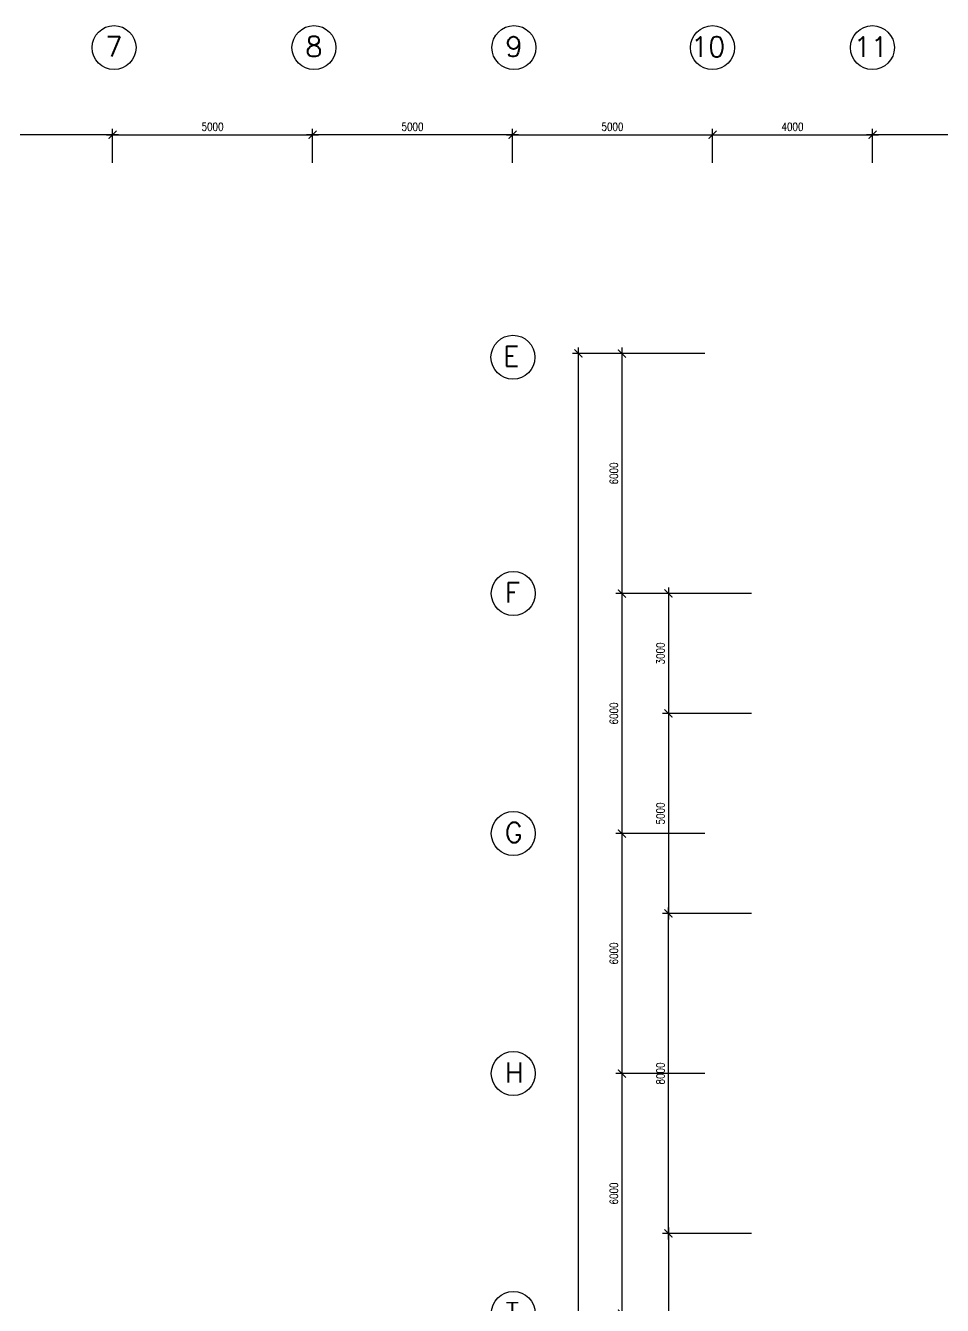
# Model space of a CAD drawing. Extents: x 2687779 to 2997471, y -863049 to -631414.
# Drawn here: x 2913829 to 2936754, y -808222 to -776228 of the extents above; entities that cross this region are included whole.
import ezdxf

# ---------------------------------------------------------------- set-up
doc = ezdxf.new("R2010")
doc.units = 0
doc.header["$LTSCALE"] = 10
doc.header["$MEASUREMENT"] = 0
doc.header["$PDMODE"] = 34
doc.layers.get('0').update_dxf_attribs({"linetype": 'CONTINUOUS'})
doc.layers.get('DEFPOINTS').update_dxf_attribs({"linetype": 'CONTINUOUS'})
doc.layers.add('DIM', color=7, linetype='CONTINUOUS')
doc.layers.add('GRID-T', color=7, linetype='CONTINUOUS')
doc.styles.add('ROMANS', font='romans.shx', dxfattribs={"width": 0.8, "height": 100})
doc.styles.get("Standard").update_dxf_attribs({"font": 'ROMANS.SHX'})
doc.dimstyles.new('STANDARD$0', dxfattribs={"dimscale": 0, "dimtxt": 8, "dimasz": 6, "dimexe": 1, "dimexo": 1, "dimgap": 3, "dimtad": 1, "dimdec": 0, "dimlfac": -1, "dimrnd": 1, "dimzin": 0, "dimdsep": 46, "dimtxsty": 'Standard', "dimcen": 0, "dimclrd": 5, "dimclre": 250, "dimadec": 0, "dimazin": 0, "dimtfac": 1, "dimtdec": 4, "dimtofl": 0, "dimtmove": 0, "dimatfit": 3, "dimfxl": 1, "dimtolj": 1, "dimtzin": 0, "dimarcsym": 0})

# ---------------------------------------------------------------- blocks, each defined once
blk = doc.blocks.new('_ARCHTICK')
at = {"color": 0, "linetype": 'ByBlock', "const_width": 0.15}
blk.add_lwpolyline([(-0.5, -0.5), (0.5, 0.5)], dxfattribs=at)
blk = doc.blocks.new('*D80')
at = {"layer": 'DEFPOINTS', "color": 0, "transparency": 16777216}
for p in [(2930964, -784424), (2928740, -790424), (2930964, -790424)]:
    blk.add_point(p, dxfattribs=at)
at = {"layer": 'DIM', "color": 7, "lineweight": -2, "transparency": 16777216}
for p, q in [((2930814, -784424), (2928590, -784424)), ((2928740, -784274), (2928740, -790574)), ((2930814, -790424), (2928590, -790424))]:
    blk.add_line(p, q, dxfattribs=at)
at = {"layer": 'DIM', "color": 7, "lineweight": -2, "transparency": 16777216, "xscale": 200, "yscale": 200, "zscale": 200}
for p, rotation in [((2928740, -784424), 90), ((2928740, -790424), 270)]:
    blk.add_blockref('_ARCHTICK', p, dxfattribs=dict(at, rotation=rotation))
at = {"layer": 'DIM', "color": 7, "transparency": 16777216, "insert": (2928540, -787424), "char_height": 200, "attachment_point": 5, "rotation": 90, "style": 'ROMANS'}
blk.add_mtext('\\A1;6000', dxfattribs=at)
blk = doc.blocks.new('*D81')
at = {"layer": 'DEFPOINTS', "color": 0, "transparency": 16777216}
for p in [(2930964, -790424), (2928740, -796424), (2930964, -796424)]:
    blk.add_point(p, dxfattribs=at)
at = {"layer": 'DIM', "color": 7, "lineweight": -2, "transparency": 16777216}
for p, q in [((2930814, -790424), (2928590, -790424)), ((2928740, -790274), (2928740, -796574)), ((2930814, -796424), (2928590, -796424))]:
    blk.add_line(p, q, dxfattribs=at)
at = {"layer": 'DIM', "color": 7, "lineweight": -2, "transparency": 16777216, "xscale": 200, "yscale": 200, "zscale": 200}
for p, rotation in [((2928740, -790424), 90), ((2928740, -796424), 270)]:
    blk.add_blockref('_ARCHTICK', p, dxfattribs=dict(at, rotation=rotation))
at = {"layer": 'DIM', "color": 7, "transparency": 16777216, "insert": (2928540, -793424), "char_height": 200, "attachment_point": 5, "rotation": 90, "style": 'ROMANS'}
blk.add_mtext('\\A1;6000', dxfattribs=at)
blk = doc.blocks.new('*D82')
at = {"layer": 'DEFPOINTS', "color": 0, "transparency": 16777216}
for p in [(2930964, -796424), (2928740, -802424), (2930964, -802424)]:
    blk.add_point(p, dxfattribs=at)
at = {"layer": 'DIM', "color": 7, "lineweight": -2, "transparency": 16777216}
for p, q in [((2928740, -796274), (2928740, -802574)), ((2930814, -796424), (2928590, -796424)), ((2930814, -802424), (2928590, -802424))]:
    blk.add_line(p, q, dxfattribs=at)
at = {"layer": 'DIM', "color": 7, "lineweight": -2, "transparency": 16777216, "xscale": 200, "yscale": 200, "zscale": 200}
for p, rotation in [((2928740, -796424), 90), ((2928740, -802424), 270)]:
    blk.add_blockref('_ARCHTICK', p, dxfattribs=dict(at, rotation=rotation))
at = {"layer": 'DIM', "color": 7, "transparency": 16777216, "insert": (2928540, -799424), "char_height": 200, "attachment_point": 5, "rotation": 90, "style": 'ROMANS'}
blk.add_mtext('\\A1;6000', dxfattribs=at)
blk = doc.blocks.new('*D83')
at = {"layer": 'DEFPOINTS', "color": 0, "transparency": 16777216}
for p in [(2930964, -802424), (2928740, -808424), (2930964, -808424)]:
    blk.add_point(p, dxfattribs=at)
at = {"layer": 'DIM', "color": 7, "lineweight": -2, "transparency": 16777216}
for p, q in [((2928740, -802274), (2928740, -808574)), ((2930814, -802424), (2928590, -802424)), ((2930814, -808424), (2928590, -808424))]:
    blk.add_line(p, q, dxfattribs=at)
at = {"layer": 'DIM', "color": 7, "lineweight": -2, "transparency": 16777216, "xscale": 200, "yscale": 200, "zscale": 200}
for p, rotation in [((2928740, -802424), 90), ((2928740, -808424), 270)]:
    blk.add_blockref('_ARCHTICK', p, dxfattribs=dict(at, rotation=rotation))
at = {"layer": 'DIM', "color": 7, "transparency": 16777216, "insert": (2928540, -805424), "char_height": 200, "attachment_point": 5, "rotation": 90, "style": 'ROMANS'}
blk.add_mtext('\\A1;6000', dxfattribs=at)
blk = doc.blocks.new('*D89')
at = {"layer": 'DEFPOINTS', "color": 0, "transparency": 16777216}
for p in [(2927655, -784424), (2930719, -784424), (2930719, -838424)]:
    blk.add_point(p, dxfattribs=at)
at = {"layer": 'DIM', "color": 7, "lineweight": -2, "transparency": 16777216}
for p, q in [((2930569, -784424), (2927505, -784424)), ((2927655, -838574), (2927655, -784274)), ((2930569, -838424), (2927505, -838424))]:
    blk.add_line(p, q, dxfattribs=at)
at = {"layer": 'DIM', "color": 7, "lineweight": -2, "transparency": 16777216, "xscale": 200, "yscale": 200, "zscale": 200}
for p, rotation in [((2927655, -784424), 90), ((2927655, -838424), 270)]:
    blk.add_blockref('_ARCHTICK', p, dxfattribs=dict(at, rotation=rotation))
at = {"layer": 'DIM', "color": 7, "transparency": 16777216, "insert": (2927455, -811424), "char_height": 200, "attachment_point": 5, "rotation": 90, "style": 'ROMANS'}
blk.add_mtext('\\A1;54000', dxfattribs=at)
blk = doc.blocks.new('*D133')
at = {"layer": 'DEFPOINTS', "color": 0, "transparency": 16777216}
for p in [(2931004, -778957), (2926004, -779808), (2931004, -779808)]:
    blk.add_point(p, dxfattribs=at)
at = {"layer": 'DIM', "color": 7, "lineweight": -2, "transparency": 16777216}
for p, q in [((2925854, -778957), (2931154, -778957)), ((2926004, -779658), (2926004, -778807)), ((2931004, -779658), (2931004, -778807))]:
    blk.add_line(p, q, dxfattribs=at)
at = {"layer": 'DIM', "color": 7, "lineweight": -2, "transparency": 16777216, "xscale": 200, "yscale": 200, "zscale": 200, "rotation": 180}
blk.add_blockref('_ARCHTICK', (2926004, -778957), dxfattribs=at)
at = {"layer": 'DIM', "color": 7, "lineweight": -2, "transparency": 16777216, "xscale": 200, "yscale": 200, "zscale": 200}
blk.add_blockref('_ARCHTICK', (2931004, -778957), dxfattribs=at)
at = {"layer": 'DIM', "color": 7, "transparency": 16777216, "insert": (2928504, -778757), "char_height": 200, "attachment_point": 5, "style": 'ROMANS'}
blk.add_mtext('\\A1;5000', dxfattribs=at)
blk = doc.blocks.new('*D134')
at = {"layer": 'DEFPOINTS', "color": 0, "transparency": 16777216}
for p in [(2921004, -778957), (2921004, -779808), (2926004, -779808)]:
    blk.add_point(p, dxfattribs=at)
at = {"layer": 'DIM', "color": 7, "lineweight": -2, "transparency": 16777216}
for p, q in [((2926154, -778957), (2920854, -778957)), ((2921004, -779658), (2921004, -778807)), ((2926004, -779658), (2926004, -778807))]:
    blk.add_line(p, q, dxfattribs=at)
at = {"layer": 'DIM', "color": 7, "lineweight": -2, "transparency": 16777216, "xscale": 200, "yscale": 200, "zscale": 200}
for p, rotation in [((2921004, -778957), 179.9999999882526), ((2926004, -778957), 359.9999999882526)]:
    blk.add_blockref('_ARCHTICK', p, dxfattribs=dict(at, rotation=rotation))
at = {"layer": 'DIM', "color": 7, "transparency": 16777216, "insert": (2923504, -778757), "char_height": 200, "attachment_point": 5, "rotation": 360, "style": 'ROMANS'}
blk.add_mtext('\\A1;5000', dxfattribs=at)
blk = doc.blocks.new('*D135')
at = {"layer": 'DEFPOINTS', "color": 0, "transparency": 16777216}
for p in [(2921004, -778957), (2916004, -779808), (2921004, -779808)]:
    blk.add_point(p, dxfattribs=at)
at = {"layer": 'DIM', "color": 7, "lineweight": -2, "transparency": 16777216}
for p, q in [((2915854, -778957), (2921154, -778957)), ((2916004, -779658), (2916004, -778807)), ((2921004, -779658), (2921004, -778807))]:
    blk.add_line(p, q, dxfattribs=at)
at = {"layer": 'DIM', "color": 7, "lineweight": -2, "transparency": 16777216, "xscale": 200, "yscale": 200, "zscale": 200, "rotation": 180}
blk.add_blockref('_ARCHTICK', (2916004, -778957), dxfattribs=at)
at = {"layer": 'DIM', "color": 7, "lineweight": -2, "transparency": 16777216, "xscale": 200, "yscale": 200, "zscale": 200}
blk.add_blockref('_ARCHTICK', (2921004, -778957), dxfattribs=at)
at = {"layer": 'DIM', "color": 7, "transparency": 16777216, "insert": (2918504, -778757), "char_height": 200, "attachment_point": 5, "style": 'ROMANS'}
blk.add_mtext('\\A1;5000', dxfattribs=at)
blk = doc.blocks.new('*D136')
at = {"layer": 'DEFPOINTS', "color": 0, "transparency": 16777216}
for p in [(2910504, -778957), (2910504, -779808), (2916004, -779808)]:
    blk.add_point(p, dxfattribs=at)
at = {"layer": 'DIM', "color": 7, "lineweight": -2, "transparency": 16777216}
for p, q in [((2916154, -778957), (2910354, -778957)), ((2910504, -779658), (2910504, -778807)), ((2916004, -779658), (2916004, -778807))]:
    blk.add_line(p, q, dxfattribs=at)
at = {"layer": 'DIM', "color": 7, "lineweight": -2, "transparency": 16777216, "xscale": 200, "yscale": 200, "zscale": 200}
for p, rotation in [((2910504, -778957), 179.9999999882509), ((2916004, -778957), 359.9999999882509)]:
    blk.add_blockref('_ARCHTICK', p, dxfattribs=dict(at, rotation=rotation))
at = {"layer": 'DIM', "color": 7, "transparency": 16777216, "insert": (2913254, -778757), "char_height": 200, "attachment_point": 5, "rotation": 360, "style": 'ROMANS'}
blk.add_mtext('\\A1;5500', dxfattribs=at)
blk = doc.blocks.new('*D138')
at = {"layer": 'DEFPOINTS', "color": 0, "transparency": 16777216}
for p in [(2935005, -778957), (2931005, -779808), (2935005, -779808)]:
    blk.add_point(p, dxfattribs=at)
at = {"layer": 'DIM', "color": 7, "lineweight": -2, "transparency": 16777216}
for p, q in [((2930855, -778957), (2935155, -778957)), ((2931005, -779658), (2931005, -778807)), ((2935005, -779658), (2935005, -778807))]:
    blk.add_line(p, q, dxfattribs=at)
at = {"layer": 'DIM', "color": 7, "lineweight": -2, "transparency": 16777216, "xscale": 200, "yscale": 200, "zscale": 200, "rotation": 180}
blk.add_blockref('_ARCHTICK', (2931005, -778957), dxfattribs=at)
at = {"layer": 'DIM', "color": 7, "lineweight": -2, "transparency": 16777216, "xscale": 200, "yscale": 200, "zscale": 200}
blk.add_blockref('_ARCHTICK', (2935005, -778957), dxfattribs=at)
at = {"layer": 'DIM', "color": 7, "transparency": 16777216, "insert": (2933005, -778757), "char_height": 200, "attachment_point": 5, "style": 'ROMANS'}
blk.add_mtext('\\A1;4000', dxfattribs=at)
blk = doc.blocks.new('*D139')
at = {"layer": 'DEFPOINTS', "color": 0, "transparency": 16777216}
for p in [(2935005, -778957), (2935005, -779808), (2940004, -779808)]:
    blk.add_point(p, dxfattribs=at)
at = {"layer": 'DIM', "color": 7, "lineweight": -2, "transparency": 16777216}
for p, q in [((2940154, -778957), (2934855, -778957)), ((2935005, -779658), (2935005, -778807)), ((2940004, -779658), (2940004, -778807))]:
    blk.add_line(p, q, dxfattribs=at)
at = {"layer": 'DIM', "color": 7, "lineweight": -2, "transparency": 16777216, "xscale": 200, "yscale": 200, "zscale": 200}
for p, rotation in [((2935005, -778957), 179.9999999882522), ((2940004, -778957), 359.9999999882522)]:
    blk.add_blockref('_ARCHTICK', p, dxfattribs=dict(at, rotation=rotation))
at = {"layer": 'DIM', "color": 7, "transparency": 16777216, "insert": (2937505, -778757), "char_height": 200, "attachment_point": 5, "rotation": 360, "style": 'ROMANS'}
blk.add_mtext('\\A1;5000', dxfattribs=at)
blk = doc.blocks.new('*D141')
at = {"layer": 'DEFPOINTS', "color": 0, "transparency": 16777216}
for p in [(2932127, -790424), (2929903, -793424), (2932127, -793424)]:
    blk.add_point(p, dxfattribs=at)
at = {"layer": 'DIM', "color": 7, "lineweight": -2, "transparency": 16777216}
for p, q in [((2931977, -790424), (2929753, -790424)), ((2929903, -790274), (2929903, -793574)), ((2931977, -793424), (2929753, -793424))]:
    blk.add_line(p, q, dxfattribs=at)
at = {"layer": 'DIM', "color": 7, "lineweight": -2, "transparency": 16777216, "xscale": 200, "yscale": 200, "zscale": 200}
for p, rotation in [((2929903, -790424), 90), ((2929903, -793424), 270)]:
    blk.add_blockref('_ARCHTICK', p, dxfattribs=dict(at, rotation=rotation))
at = {"layer": 'DIM', "color": 7, "transparency": 16777216, "insert": (2929703, -791924), "char_height": 200, "attachment_point": 5, "rotation": 90, "style": 'ROMANS'}
blk.add_mtext('\\A1;3000', dxfattribs=at)
blk = doc.blocks.new('*D142')
at = {"layer": 'DEFPOINTS', "color": 0, "transparency": 16777216}
for p in [(2932127, -793424), (2929903, -798424), (2932127, -798424)]:
    blk.add_point(p, dxfattribs=at)
at = {"layer": 'DIM', "color": 7, "lineweight": -2, "transparency": 16777216}
for p, q in [((2931977, -793424), (2929753, -793424)), ((2929903, -793274), (2929903, -798574)), ((2931977, -798424), (2929753, -798424))]:
    blk.add_line(p, q, dxfattribs=at)
at = {"layer": 'DIM', "color": 7, "lineweight": -2, "transparency": 16777216, "xscale": 200, "yscale": 200, "zscale": 200}
for p, rotation in [((2929903, -793424), 90), ((2929903, -798424), 270)]:
    blk.add_blockref('_ARCHTICK', p, dxfattribs=dict(at, rotation=rotation))
at = {"layer": 'DIM', "color": 7, "transparency": 16777216, "insert": (2929703, -795924), "char_height": 200, "attachment_point": 5, "rotation": 90, "style": 'ROMANS'}
blk.add_mtext('\\A1;5000', dxfattribs=at)
blk = doc.blocks.new('*D143')
at = {"layer": 'DEFPOINTS', "color": 0, "transparency": 16777216}
for p in [(2929903, -798424), (2932127, -798424), (2932127, -806424)]:
    blk.add_point(p, dxfattribs=at)
at = {"layer": 'DIM', "color": 7, "lineweight": -2, "transparency": 16777216}
for p, q in [((2931977, -798424), (2929753, -798424)), ((2929903, -806574), (2929903, -798274)), ((2931977, -806424), (2929753, -806424))]:
    blk.add_line(p, q, dxfattribs=at)
at = {"layer": 'DIM', "color": 7, "lineweight": -2, "transparency": 16777216, "xscale": 200, "yscale": 200, "zscale": 200}
for p, rotation in [((2929903, -798424), 90), ((2929903, -806424), 270)]:
    blk.add_blockref('_ARCHTICK', p, dxfattribs=dict(at, rotation=rotation))
at = {"layer": 'DIM', "color": 7, "transparency": 16777216, "insert": (2929703, -802424), "char_height": 200, "attachment_point": 5, "rotation": 90, "style": 'ROMANS'}
blk.add_mtext('\\A1;8000', dxfattribs=at)
blk = doc.blocks.new('*D144')
at = {"layer": 'DEFPOINTS', "color": 0, "transparency": 16777216}
for p in [(2932127, -806424), (2929903, -814424), (2932127, -814424)]:
    blk.add_point(p, dxfattribs=at)
at = {"layer": 'DIM', "color": 7, "lineweight": -2, "transparency": 16777216}
for p, q in [((2931977, -806424), (2929753, -806424)), ((2929903, -806274), (2929903, -814574)), ((2931977, -814424), (2929753, -814424))]:
    blk.add_line(p, q, dxfattribs=at)
at = {"layer": 'DIM', "color": 7, "lineweight": -2, "transparency": 16777216, "xscale": 200, "yscale": 200, "zscale": 200}
for p, rotation in [((2929903, -806424), 90), ((2929903, -814424), 270)]:
    blk.add_blockref('_ARCHTICK', p, dxfattribs=dict(at, rotation=rotation))
at = {"layer": 'DIM', "color": 7, "transparency": 16777216, "insert": (2929703, -810424), "char_height": 200, "attachment_point": 5, "rotation": 90, "style": 'ROMANS'}
blk.add_mtext('\\A1;8000', dxfattribs=at)

msp = doc.modelspace()

# ---------------------------------------------------------------- linework, layer by layer
at = {"layer": 'GRID-T', "color": 3}
msp.add_line((2925852.3, -808149.3), (2926148, -808149.3), dxfattribs=at)
at = {"layer": 'GRID-T', "color": 7}
for centre in [(2916040.1, -776778.4), (2921040.1, -776778.4), (2926040.1, -776778.4), (2931004.5, -776779.5), (2931004.5, -776779.5), (2935004.5, -776779.5), (2935004.5, -776779.5), (2926016.2, -784519), (2926024.5, -790424.1), (2926024.5, -796424.1), (2926024.5, -802424.1), (2926024.5, -808424.1)]:
    msp.add_circle(centre, 550, dxfattribs=at)

# ---------------------------------------------------------------- texts
at = {"layer": 'GRID-T', "color": 3, "style": 'ROMANS'}
for s, p in [('7', (2915824.9, -777004.1)), ('8', (2920824.9, -777004.1)), ('9', (2925824.9, -777004.1)), ('10', (2930468.4, -777005.3)), ('10', (2930468.4, -777005.3)), ('11', (2934536.7, -777005.3)), ('11', (2934536.7, -777005.3)), ('E', (2925766, -784744.8)), ('F', (2925809.3, -790649.9)), ('G', (2925809.3, -796649.9)), ('H', (2925809.3, -802649.9)), ('I', (2925906.6, -808649.9))]:
    msp.add_text(s, height=500, dxfattribs=at).set_placement(p)

# ---------------------------------------------------------------- dimensions: what is measured, and where the dimension line sits
at = {"layer": 'DIM'}
for p1, p2, distance, picture, middle in [((2916004.5, -779807.9), (2910504.5, -779807.9), -850.6, '*D136', (2913254.5, -778757.4)), ((2916004.5, -779807.9), (2921004.5, -779807.9), 850.6, '*D135', (2918504.5, -778757.4)), ((2926004.5, -779807.9), (2921004.5, -779807.9), -850.6, '*D134', (2923504.5, -778757.4)), ((2926004.5, -779807.9), (2931004.5, -779807.9), 850.6, '*D133', (2928504.5, -778757.4)), ((2931004.7, -779807.7), (2935004.7, -779807.7), 850.6, '*D138', (2933004.7, -778757.2)), ((2940004.5, -779807.7), (2935004.7, -779807.7), -850.6, '*D139', (2937504.6, -778757.2)), ((2930718.7, -838424.1), (2930718.7, -784424.1), 3063.7, '*D89', (2927455, -811424.1)), ((2930963.7, -784424.1), (2930963.7, -790424.1), -2223.9, '*D80', (2928539.8, -787424.1)), ((2930963.7, -790424.1), (2930963.7, -796424.1), -2223.9, '*D81', (2928539.8, -793424.1)), ((2932126.6, -790424.1), (2932126.6, -793424.1), -2223.9, '*D141', (2929702.7, -791924.1)), ((2932126.6, -793424.1), (2932126.6, -798424.1), -2223.9, '*D142', (2929702.7, -795924.1)), ((2930963.7, -796424.1), (2930963.7, -802424.1), -2223.9, '*D82', (2928539.8, -799424.1)), ((2932126.6, -806424.1), (2932126.6, -798424.1), 2223.9, '*D143', (2929702.7, -802424.1)), ((2930963.7, -802424.1), (2930963.7, -808424.1), -2223.9, '*D83', (2928539.8, -805424.1)), ((2932126.6, -806424.1), (2932126.6, -814424.1), -2223.9, '*D144', (2929702.7, -810424.1))]:
    dim = msp.add_aligned_dim(p1=p1, p2=p2, distance=distance, dimstyle='STANDARD$0', override={"dimscale": 100, "dimtxt": 2, "dimasz": 2, "dimexe": 1.5, "dimexo": 1.5, "dimgap": 1, "dimtxsty": 'ROMANS', "dimblk": 'ARCHTICK', "dimdle": 1.5, "dimclrd": 7, "dimclre": 7, "dimclrt": 7, "dimtdec": 0, "dimtmove": 2}, dxfattribs=at)
    dim.commit()
    dim.dimension.update_dxf_attribs({"geometry": picture, "text_midpoint": middle})

doc.saveas('drawing.dxf')
